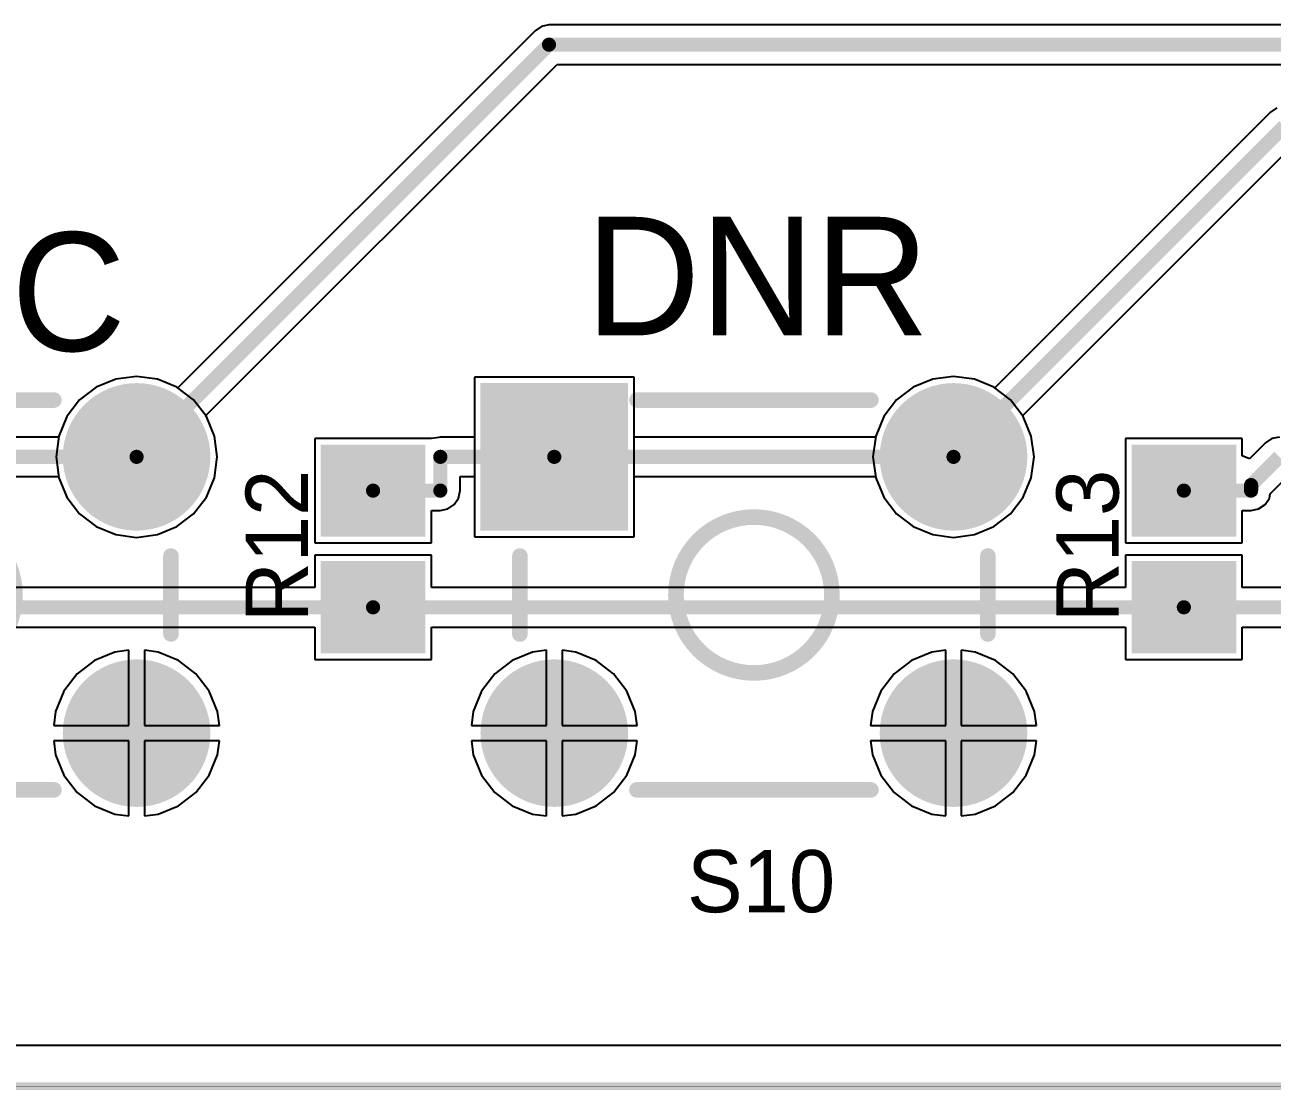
# Model space of a CAD drawing. Header units: millimetres. Extents: x -0.4 to 7.76, y -3.34 to 0.42.
# Drawn here: x 2.358 to 3.158, y -3.037 to -2.354 of the extents above; entities that cross this region are included whole.
import ezdxf

# ---------------------------------------------------------------- set-up
doc = ezdxf.new("R2010")
doc.units = ezdxf.units.MM
doc.header["$MEASUREMENT"] = 0
for name, color, linetype in [('BottomLayer', 5, 'Continuous'), ('BottomSolder', 6, 'Continuous'), ('KeepOutLayer', 6, 'Continuous'), ('MultiLayer', 9, 'Continuous'), ('PadHoleLayer', 156, 'Continuous'), ('TopLayer', 1, 'Continuous'), ('TopOverlay', 2, 'Continuous'), ('TopPaste', 8, 'Continuous'), ('TopSolder', 216, 'Continuous')]:
    doc.layers.add(name, color=color, linetype=linetype)

# ---------------------------------------------------------------- blocks, each defined once
blk = doc.blocks.new('PTS645SK50LFS_23')
at = {"layer": 'BottomLayer', "const_width": 0.04331}
for points in [[(0.1063, 0.08858, 1), (0.14961, 0.08858, 1)], [(-0.14961, -0.08858, 1), (-0.1063, -0.08858, 1)], [(0.1063, -0.08858, 1), (0.14961, -0.08858, 1)]]:
    blk.add_lwpolyline(points, format="xyb", close=True, dxfattribs=at)
at = {"layer": 'BottomLayer'}
blk.add_solid([(-0.17126, 0.04528), (-0.08465, 0.04528), (-0.17126, 0.13189), (-0.08465, 0.13189)], dxfattribs=at)
at = {"layer": 'BottomSolder', "const_width": 0.04731}
for points in [[(0.1043, 0.08858, 1), (0.15161, 0.08858, 1)], [(-0.15161, -0.08858, 1), (-0.1043, -0.08858, 1)], [(0.1043, -0.08858, 1), (0.15161, -0.08858, 1)]]:
    blk.add_lwpolyline(points, format="xyb", close=True, dxfattribs=at)
at = {"layer": 'BottomSolder'}
blk.add_solid([(-0.17526, 0.04128), (-0.08065, 0.04128), (-0.17526, 0.13589), (-0.08065, 0.13589)], dxfattribs=at)
at = {"layer": 'MultiLayer', "const_width": 0.04331}
for points in [[(0.1063, 0.08858, 1), (0.14961, 0.08858, 1)], [(-0.14961, -0.08858, 1), (-0.1063, -0.08858, 1)], [(0.1063, -0.08858, 1), (0.14961, -0.08858, 1)]]:
    blk.add_lwpolyline(points, format="xyb", close=True, dxfattribs=at)
at = {"layer": 'MultiLayer'}
blk.add_solid([(-0.17126, 0.04528), (-0.08465, 0.04528), (-0.17126, 0.13189), (-0.08465, 0.13189)], dxfattribs=at)
at = {"layer": 'PadHoleLayer', "const_width": 0.01969}
for points in [[(-0.1378, 0.08858, 1), (-0.11811, 0.08858, 1)], [(0.11811, 0.08858, 1), (0.13779, 0.08858, 1)], [(-0.1378, -0.08858, 1), (-0.11812, -0.08858, 1)], [(0.11811, -0.08858, 1), (0.1378, -0.08858, 1)]]:
    blk.add_lwpolyline(points, format="xyb", close=True, dxfattribs=at)
at = {"layer": 'TopLayer', "const_width": 0.04331}
for points in [[(0.1063, 0.08858, 1), (0.14961, 0.08858, 1)], [(-0.14961, -0.08858, 1), (-0.1063, -0.08858, 1)], [(0.1063, -0.08858, 1), (0.14961, -0.08858, 1)]]:
    blk.add_lwpolyline(points, format="xyb", close=True, dxfattribs=at)
at = {"layer": 'TopLayer'}
blk.add_solid([(-0.17126, 0.04528), (-0.08465, 0.04528), (-0.17126, 0.13189), (-0.08465, 0.13189)], dxfattribs=at)
at = {"layer": 'TopOverlay', "const_width": 0.01}
for points in [[(-0.07498, 0.125), (0.07498, 0.125)], [(-0.14999, -0.02501), (-0.14999, 0.02501)], [(0.14999, -0.02501), (0.14999, 0.02501)], [(-0.07498, -0.12498), (0.07498, -0.12498)]]:
    blk.add_lwpolyline(points, dxfattribs=at)
at = {"layer": 'TopOverlay'}
for points, const_width in [([(-0.07748, 0.125, 1), (-0.07248, 0.125, 1)], 0.005), ([(0.07248, 0.125, 1), (0.07748, 0.125, 1)], 0.005), ([(0.05002, -0.00001, 1), (-0.04998, -0.00001, 1)], 0.01), ([(-0.15249, 0.02501, 1), (-0.14749, 0.02501, 1)], 0.005), ([(0.14749, 0.02501, 1), (0.15249, 0.02501, 1)], 0.005), ([(-0.05248, -0.00001, 1), (-0.04748, -0.00001, 1)], 0.005), ([(0.04752, -0.00001, 1), (0.05252, -0.00001, 1)], 0.005), ([(-0.15249, -0.02501, 1), (-0.14749, -0.02501, 1)], 0.005), ([(0.14749, -0.02501, 1), (0.15249, -0.02501, 1)], 0.005), ([(-0.07748, -0.12498, 1), (-0.07248, -0.12498, 1)], 0.005), ([(0.07248, -0.12498, 1), (0.07748, -0.12498, 1)], 0.005)]:
    blk.add_lwpolyline(points, format="xyb", close=True, dxfattribs=dict(at, const_width=const_width))
at = {"layer": 'TopSolder', "const_width": 0.04731}
for points in [[(0.1043, 0.08858, 1), (0.15161, 0.08858, 1)], [(-0.15161, -0.08858, 1), (-0.1043, -0.08858, 1)], [(0.1043, -0.08858, 1), (0.15161, -0.08858, 1)]]:
    blk.add_lwpolyline(points, format="xyb", close=True, dxfattribs=at)
at = {"layer": 'TopSolder'}
blk.add_solid([(-0.17526, 0.04128), (-0.08065, 0.04128), (-0.17526, 0.13589), (-0.08065, 0.13589)], dxfattribs=at)
blk = doc.blocks.new('RES_0805_43')
at = {"layer": 'TopLayer'}
for points in [[(-0.06299, -0.02953), (-0.01181, -0.02953), (-0.06299, 0.02953), (-0.01181, 0.02953)], [(0.01181, -0.02953), (0.06299, -0.02953), (0.01181, 0.02953), (0.06299, 0.02953)]]:
    blk.add_solid(points, dxfattribs=at)
at = {"layer": 'TopPaste'}
for points in [[(-0.06299, -0.02953), (-0.01181, -0.02953), (-0.06299, 0.02953), (-0.01181, 0.02953)], [(0.01181, -0.02953), (0.06299, -0.02953), (0.01181, 0.02953), (0.06299, 0.02953)]]:
    blk.add_solid(points, dxfattribs=at)
at = {"layer": 'TopSolder'}
for points in [[(-0.06699, -0.03353), (-0.00781, -0.03353), (-0.06699, 0.03353), (-0.00781, 0.03353)], [(0.00781, -0.03353), (0.06699, -0.03353), (0.00781, 0.03353), (0.06699, 0.03353)]]:
    blk.add_solid(points, dxfattribs=at)
blk = doc.blocks.new('PTS645SK50LFS_46')
at = {"layer": 'BottomLayer', "const_width": 0.04331}
for points in [[(0.1063, 0.08858, 1), (0.14961, 0.08858, 1)], [(-0.14961, -0.08858, 1), (-0.1063, -0.08858, 1)], [(0.1063, -0.08858, 1), (0.14961, -0.08858, 1)]]:
    blk.add_lwpolyline(points, format="xyb", close=True, dxfattribs=at)
at = {"layer": 'BottomLayer'}
blk.add_solid([(-0.17126, 0.04528), (-0.08465, 0.04528), (-0.17126, 0.13189), (-0.08465, 0.13189)], dxfattribs=at)
at = {"layer": 'BottomSolder', "const_width": 0.04731}
for points in [[(0.1043, 0.08858, 1), (0.15161, 0.08858, 1)], [(-0.15161, -0.08858, 1), (-0.1043, -0.08858, 1)], [(0.1043, -0.08858, 1), (0.15161, -0.08858, 1)]]:
    blk.add_lwpolyline(points, format="xyb", close=True, dxfattribs=at)
at = {"layer": 'BottomSolder'}
blk.add_solid([(-0.17526, 0.04128), (-0.08065, 0.04128), (-0.17526, 0.13589), (-0.08065, 0.13589)], dxfattribs=at)
at = {"layer": 'MultiLayer', "const_width": 0.04331}
for points in [[(0.1063, 0.08858, 1), (0.14961, 0.08858, 1)], [(-0.14961, -0.08858, 1), (-0.1063, -0.08858, 1)], [(0.1063, -0.08858, 1), (0.14961, -0.08858, 1)]]:
    blk.add_lwpolyline(points, format="xyb", close=True, dxfattribs=at)
at = {"layer": 'MultiLayer'}
blk.add_solid([(-0.17126, 0.04528), (-0.08465, 0.04528), (-0.17126, 0.13189), (-0.08465, 0.13189)], dxfattribs=at)
at = {"layer": 'PadHoleLayer', "const_width": 0.01969}
for points in [[(-0.1378, 0.08858, 1), (-0.11811, 0.08858, 1)], [(0.11811, 0.08858, 1), (0.13779, 0.08858, 1)], [(-0.1378, -0.08858, 1), (-0.11812, -0.08858, 1)], [(0.11811, -0.08858, 1), (0.1378, -0.08858, 1)]]:
    blk.add_lwpolyline(points, format="xyb", close=True, dxfattribs=at)
at = {"layer": 'TopLayer', "const_width": 0.04331}
for points in [[(0.1063, 0.08858, 1), (0.14961, 0.08858, 1)], [(-0.14961, -0.08858, 1), (-0.1063, -0.08858, 1)], [(0.1063, -0.08858, 1), (0.14961, -0.08858, 1)]]:
    blk.add_lwpolyline(points, format="xyb", close=True, dxfattribs=at)
at = {"layer": 'TopLayer'}
blk.add_solid([(-0.17126, 0.04528), (-0.08465, 0.04528), (-0.17126, 0.13189), (-0.08465, 0.13189)], dxfattribs=at)
at = {"layer": 'TopOverlay', "const_width": 0.01}
for points in [[(-0.07498, 0.125), (0.07498, 0.125)], [(-0.14999, -0.02501), (-0.14999, 0.02501)], [(0.14999, -0.02501), (0.14999, 0.02501)], [(-0.07498, -0.12498), (0.07498, -0.12498)]]:
    blk.add_lwpolyline(points, dxfattribs=at)
at = {"layer": 'TopOverlay'}
for points, const_width in [([(-0.07748, 0.125, 1), (-0.07248, 0.125, 1)], 0.005), ([(0.07248, 0.125, 1), (0.07748, 0.125, 1)], 0.005), ([(0.05002, -0.00001, 1), (-0.04998, -0.00001, 1)], 0.01), ([(-0.15249, 0.02501, 1), (-0.14749, 0.02501, 1)], 0.005), ([(0.14749, 0.02501, 1), (0.15249, 0.02501, 1)], 0.005), ([(-0.05248, -0.00001, 1), (-0.04748, -0.00001, 1)], 0.005), ([(0.04752, -0.00001, 1), (0.05252, -0.00001, 1)], 0.005), ([(-0.15249, -0.02501, 1), (-0.14749, -0.02501, 1)], 0.005), ([(0.14749, -0.02501, 1), (0.15249, -0.02501, 1)], 0.005), ([(-0.07748, -0.12498, 1), (-0.07248, -0.12498, 1)], 0.005), ([(0.07248, -0.12498, 1), (0.07748, -0.12498, 1)], 0.005)]:
    blk.add_lwpolyline(points, format="xyb", close=True, dxfattribs=dict(at, const_width=const_width))
at = {"layer": 'TopSolder', "const_width": 0.04731}
for points in [[(0.1043, 0.08858, 1), (0.15161, 0.08858, 1)], [(-0.15161, -0.08858, 1), (-0.1043, -0.08858, 1)], [(0.1043, -0.08858, 1), (0.15161, -0.08858, 1)]]:
    blk.add_lwpolyline(points, format="xyb", close=True, dxfattribs=at)
at = {"layer": 'TopSolder'}
blk.add_solid([(-0.17526, 0.04128), (-0.08065, 0.04128), (-0.17526, 0.13589), (-0.08065, 0.13589)], dxfattribs=at)
blk = doc.blocks.new('RES_0805_65')
at = {"layer": 'TopLayer'}
for points in [[(-0.06299, -0.02953), (-0.01181, -0.02953), (-0.06299, 0.02953), (-0.01181, 0.02953)], [(0.01181, -0.02953), (0.06299, -0.02953), (0.01181, 0.02953), (0.06299, 0.02953)]]:
    blk.add_solid(points, dxfattribs=at)
at = {"layer": 'TopPaste'}
for points in [[(-0.06299, -0.02953), (-0.01181, -0.02953), (-0.06299, 0.02953), (-0.01181, 0.02953)], [(0.01181, -0.02953), (0.06299, -0.02953), (0.01181, 0.02953), (0.06299, 0.02953)]]:
    blk.add_solid(points, dxfattribs=at)
at = {"layer": 'TopSolder'}
for points in [[(-0.06699, -0.03353), (-0.00781, -0.03353), (-0.06699, 0.03353), (-0.00781, 0.03353)], [(0.00781, -0.03353), (0.06699, -0.03353), (0.00781, 0.03353), (0.06699, 0.03353)]]:
    blk.add_solid(points, dxfattribs=at)

msp = doc.modelspace()

# ---------------------------------------------------------------- linework, layer by layer
at = {"layer": 'BottomLayer'}
for p, q in [((2.68529, -2.35735), (2.45628, -2.58636)), ((2.68939, -2.35461), (2.68529, -2.35735)), ((2.69423, -2.35365), (2.68939, -2.35461)), ((3.88076, -2.35365), (2.69423, -2.35365)), ((2.47416, -2.60425), (2.69947, -2.37894)), ((2.69947, -2.37894), (3.886, -2.37894)), ((3.15666, -2.40961), (2.9799, -2.58636)), ((3.16076, -2.40687), (3.15666, -2.40961)), ((2.99779, -2.60425), (3.17084, -2.43119)), ((2.41654, -2.58077), (2.40409, -2.58592)), ((2.4299, -2.57901), (2.41654, -2.58077)), ((2.44326, -2.58077), (2.4299, -2.57901)), ((2.45571, -2.58592), (2.44326, -2.58077)), ((2.74879, -2.57945), (2.64643, -2.57945)), ((2.64643, -2.57945), (2.64643, -2.68181)), ((2.74879, -2.61799), (2.74879, -2.57945)), ((2.94016, -2.58077), (2.92771, -2.58592)), ((2.95352, -2.57901), (2.94016, -2.58077)), ((2.96688, -2.58077), (2.95352, -2.57901)), ((2.97933, -2.58592), (2.96688, -2.58077)), ((2.40409, -2.58592), (2.39339, -2.59413)), ((2.45628, -2.58636), (2.45571, -2.58592)), ((2.92771, -2.58592), (2.91702, -2.59413)), ((2.9799, -2.58636), (2.97933, -2.58592)), ((2.39339, -2.59413), (2.38519, -2.60482)), ((2.91702, -2.59413), (2.90881, -2.60482)), ((2.38519, -2.60482), (2.38003, -2.61727)), ((2.4746, -2.60482), (2.47416, -2.60425)), ((2.47976, -2.61727), (2.4746, -2.60482)), ((2.90881, -2.60482), (2.90366, -2.61727)), ((2.99823, -2.60482), (2.99779, -2.60425)), ((3.00338, -2.61727), (2.99823, -2.60482)), ((2.37994, -2.61799), (2.22517, -2.61799)), ((2.38003, -2.61727), (2.37994, -2.61799)), ((2.48152, -2.63063), (2.47976, -2.61727)), ((2.90356, -2.61799), (2.74879, -2.61799)), ((2.90366, -2.61727), (2.90356, -2.61799)), ((3.00514, -2.63063), (3.00338, -2.61727)), ((2.47976, -2.64399), (2.48152, -2.63063)), ((3.00338, -2.64399), (3.00514, -2.63063)), ((2.22517, -2.64327), (2.37994, -2.64327)), ((2.37994, -2.64327), (2.38003, -2.64399)), ((2.38003, -2.64399), (2.38519, -2.65644)), ((2.4746, -2.65644), (2.47976, -2.64399)), ((2.74879, -2.68181), (2.74879, -2.64327)), ((2.74879, -2.64327), (2.90356, -2.64327)), ((2.90356, -2.64327), (2.90366, -2.64399)), ((2.90366, -2.64399), (2.90881, -2.65644)), ((2.99823, -2.65644), (3.00338, -2.64399)), ((2.38519, -2.65644), (2.39339, -2.66713)), ((2.4664, -2.66713), (2.4746, -2.65644)), ((2.90881, -2.65644), (2.91702, -2.66713)), ((2.99002, -2.66713), (2.99823, -2.65644)), ((2.39339, -2.66713), (2.40409, -2.67534)), ((2.45571, -2.67534), (2.4664, -2.66713)), ((2.91702, -2.66713), (2.92771, -2.67534)), ((2.97933, -2.67534), (2.99002, -2.66713)), ((2.40409, -2.67534), (2.41654, -2.68049)), ((2.44326, -2.68049), (2.45571, -2.67534)), ((2.92771, -2.67534), (2.94016, -2.68049)), ((2.96688, -2.68049), (2.97933, -2.67534)), ((2.41654, -2.68049), (2.4299, -2.68225)), ((2.4299, -2.68225), (2.44326, -2.68049)), ((2.64643, -2.68181), (2.74879, -2.68181)), ((2.94016, -2.68049), (2.95352, -2.68225)), ((2.95352, -2.68225), (2.96688, -2.68049)), ((2.41599, -2.75586), (2.40302, -2.76123)), ((2.4249, -2.75469), (2.41599, -2.75586)), ((2.4249, -2.80279), (2.4249, -2.75469)), ((2.44382, -2.75586), (2.4349, -2.75469)), ((2.4349, -2.75469), (2.4349, -2.80279)), ((2.45678, -2.76123), (2.44382, -2.75586)), ((2.68369, -2.75586), (2.67073, -2.76123)), ((2.69261, -2.75469), (2.68369, -2.75586)), ((2.69261, -2.80279), (2.69261, -2.75469)), ((2.71153, -2.75586), (2.70261, -2.75469)), ((2.70261, -2.75469), (2.70261, -2.80279)), ((2.72449, -2.76123), (2.71153, -2.75586)), ((2.93961, -2.75586), (2.92664, -2.76123)), ((2.94852, -2.75469), (2.93961, -2.75586)), ((2.94852, -2.80279), (2.94852, -2.75469)), ((2.96744, -2.75586), (2.95852, -2.75469)), ((2.95852, -2.75469), (2.95852, -2.80279)), ((2.98041, -2.76123), (2.96744, -2.75586)), ((2.40302, -2.76123), (2.39188, -2.76978)), ((2.46792, -2.76978), (2.45678, -2.76123)), ((2.67073, -2.76123), (2.65959, -2.76978)), ((2.73563, -2.76978), (2.72449, -2.76123)), ((2.92664, -2.76123), (2.9155, -2.76978)), ((2.99154, -2.76978), (2.98041, -2.76123)), ((2.39188, -2.76978), (2.38334, -2.78091)), ((2.47647, -2.78091), (2.46792, -2.76978)), ((2.65959, -2.76978), (2.65105, -2.78091)), ((2.74417, -2.78091), (2.73563, -2.76978)), ((2.9155, -2.76978), (2.90696, -2.78091)), ((3.00009, -2.78091), (2.99154, -2.76978)), ((2.38334, -2.78091), (2.37797, -2.79388)), ((2.48184, -2.79388), (2.47647, -2.78091)), ((2.65105, -2.78091), (2.64567, -2.79388)), ((2.74954, -2.79388), (2.74417, -2.78091)), ((2.90696, -2.78091), (2.90159, -2.79388)), ((3.00546, -2.79388), (3.00009, -2.78091)), ((2.37797, -2.79388), (2.37679, -2.80279)), ((2.48301, -2.80279), (2.48184, -2.79388)), ((2.64567, -2.79388), (2.6445, -2.80279)), ((2.75072, -2.80279), (2.74954, -2.79388)), ((2.90159, -2.79388), (2.90041, -2.80279)), ((3.00663, -2.80279), (3.00546, -2.79388)), ((2.37679, -2.80279), (2.4249, -2.80279)), ((2.4349, -2.80279), (2.48301, -2.80279)), ((2.6445, -2.80279), (2.69261, -2.80279)), ((2.70261, -2.80279), (2.75072, -2.80279)), ((2.90041, -2.80279), (2.94852, -2.80279)), ((2.95852, -2.80279), (3.00663, -2.80279)), ((2.4249, -2.81279), (2.37679, -2.81279)), ((2.37679, -2.81279), (2.37797, -2.82171)), ((2.4249, -2.8609), (2.4249, -2.81279)), ((2.48301, -2.81279), (2.4349, -2.81279)), ((2.4349, -2.81279), (2.4349, -2.8609)), ((2.48184, -2.82171), (2.48301, -2.81279)), ((2.69261, -2.81279), (2.6445, -2.81279)), ((2.6445, -2.81279), (2.64567, -2.82171)), ((2.69261, -2.8609), (2.69261, -2.81279)), ((2.75072, -2.81279), (2.70261, -2.81279)), ((2.70261, -2.81279), (2.70261, -2.8609)), ((2.74954, -2.82171), (2.75072, -2.81279)), ((2.94852, -2.81279), (2.90041, -2.81279)), ((2.90041, -2.81279), (2.90159, -2.82171)), ((2.94852, -2.8609), (2.94852, -2.81279)), ((3.00663, -2.81279), (2.95852, -2.81279)), ((2.95852, -2.81279), (2.95852, -2.8609)), ((3.00546, -2.82171), (3.00663, -2.81279)), ((2.37797, -2.82171), (2.38334, -2.83468)), ((2.47647, -2.83468), (2.48184, -2.82171)), ((2.64567, -2.82171), (2.65105, -2.83468)), ((2.74417, -2.83468), (2.74954, -2.82171)), ((2.90159, -2.82171), (2.90696, -2.83468)), ((3.00009, -2.83468), (3.00546, -2.82171)), ((2.38334, -2.83468), (2.39188, -2.84581)), ((2.46792, -2.84581), (2.47647, -2.83468)), ((2.65105, -2.83468), (2.65959, -2.84581)), ((2.73563, -2.84581), (2.74417, -2.83468)), ((2.90696, -2.83468), (2.9155, -2.84581)), ((2.99154, -2.84581), (3.00009, -2.83468)), ((2.39188, -2.84581), (2.40302, -2.85436)), ((2.45678, -2.85436), (2.46792, -2.84581)), ((2.65959, -2.84581), (2.67073, -2.85436)), ((2.72449, -2.85436), (2.73563, -2.84581)), ((2.9155, -2.84581), (2.92664, -2.85436)), ((2.98041, -2.85436), (2.99154, -2.84581)), ((2.40302, -2.85436), (2.41599, -2.85973)), ((2.41599, -2.85973), (2.4249, -2.8609)), ((2.4349, -2.8609), (2.44382, -2.85973)), ((2.44382, -2.85973), (2.45678, -2.85436)), ((2.67073, -2.85436), (2.68369, -2.85973)), ((2.68369, -2.85973), (2.69261, -2.8609)), ((2.70261, -2.8609), (2.71153, -2.85973)), ((2.71153, -2.85973), (2.72449, -2.85436)), ((2.92664, -2.85436), (2.93961, -2.85973)), ((2.93961, -2.85973), (2.94852, -2.8609)), ((2.95852, -2.8609), (2.96744, -2.85973)), ((2.96744, -2.85973), (2.98041, -2.85436)), ((7.33895, -3.00819), (0.02872, -3.00819))]:
    msp.add_line(p, q, dxfattribs=at)
at = {"layer": 'BottomLayer', "const_width": 0.00906}
for points in [[(2.4299, -2.63063), (2.69423, -2.36629)], [(2.69423, -2.36629), (3.886, -2.36629)], [(2.95352, -2.63063), (3.1656, -2.41855)], [(2.17399, -2.63063), (2.4299, -2.63063)], [(2.69761, -2.63063), (2.95352, -2.63063)]]:
    msp.add_lwpolyline(points, dxfattribs=at)
at = {"layer": 'BottomLayer', "const_width": 0.00453}
for points in [[(2.69197, -2.36629, 1), (2.6965, -2.36629, 1)], [(2.69197, -2.36629, 1), (2.6965, -2.36629, 1)], [(2.42763, -2.63063, 1), (2.43216, -2.63063, 1)], [(2.42763, -2.63063, 1), (2.43216, -2.63063, 1)], [(2.69535, -2.63063, 1), (2.69988, -2.63063, 1)], [(2.95126, -2.63063, 1), (2.95578, -2.63063, 1)], [(2.95126, -2.63063, 1), (2.95578, -2.63063, 1)]]:
    msp.add_lwpolyline(points, format="xyb", close=True, dxfattribs=at)
at = {"layer": 'KeepOutLayer'}
for const_width in [0.005, 0.000394]:
    msp.add_lwpolyline([(0.00273, -3.03417), (7.36494, -3.03417)], dxfattribs=dict(at, const_width=const_width))
at = {"layer": 'TopLayer'}
for p, q in [((2.41654, -2.58077), (2.40409, -2.58592)), ((2.4299, -2.57901), (2.41654, -2.58077)), ((2.44326, -2.58077), (2.4299, -2.57901)), ((2.45571, -2.58592), (2.44326, -2.58077)), ((2.74879, -2.57945), (2.64643, -2.57945)), ((2.64643, -2.57945), (2.64643, -2.61799)), ((2.74879, -2.68181), (2.74879, -2.57945)), ((2.94016, -2.58077), (2.92771, -2.58592)), ((2.95352, -2.57901), (2.94016, -2.58077)), ((2.96688, -2.58077), (2.95352, -2.57901)), ((2.97933, -2.58592), (2.96688, -2.58077)), ((2.40409, -2.58592), (2.39339, -2.59413)), ((2.4664, -2.59413), (2.45571, -2.58592)), ((2.92771, -2.58592), (2.91702, -2.59413)), ((2.99002, -2.59413), (2.97933, -2.58592)), ((2.39339, -2.59413), (2.38519, -2.60482)), ((2.4746, -2.60482), (2.4664, -2.59413)), ((2.91702, -2.59413), (2.90881, -2.60482)), ((2.99823, -2.60482), (2.99002, -2.59413)), ((2.38519, -2.60482), (2.38003, -2.61727)), ((2.47976, -2.61727), (2.4746, -2.60482)), ((2.90881, -2.60482), (2.90366, -2.61727)), ((3.00338, -2.61727), (2.99823, -2.60482)), ((2.38003, -2.61727), (2.37827, -2.63063)), ((2.48152, -2.63063), (2.47976, -2.61727)), ((2.61887, -2.61882), (2.54407, -2.61882)), ((2.54407, -2.61882), (2.54407, -2.68575)), ((2.62361, -2.61818), (2.61887, -2.61882)), ((2.61887, -2.61882), (2.61887, -2.61882)), ((2.61887, -2.61882), (2.61887, -2.61882)), ((2.62458, -2.61799), (2.62361, -2.61818)), ((2.64643, -2.61799), (2.62458, -2.61799)), ((2.90366, -2.61727), (2.9019, -2.63063)), ((3.00514, -2.63063), (3.00338, -2.61727)), ((3.13856, -2.61882), (3.06376, -2.61882)), ((3.06376, -2.61882), (3.06376, -2.68575)), ((3.13856, -2.63003), (3.13856, -2.61882)), ((3.15344, -2.62169), (3.14318, -2.63195)), ((3.15754, -2.61895), (3.15344, -2.62169)), ((3.16238, -2.61799), (3.15754, -2.61895)), ((2.37827, -2.63063), (2.38003, -2.64399)), ((2.47976, -2.64399), (2.48152, -2.63063)), ((2.9019, -2.63063), (2.90366, -2.64399)), ((3.00338, -2.64399), (3.00514, -2.63063)), ((3.14318, -2.63195), (3.13856, -2.63003)), ((2.38003, -2.64399), (2.38519, -2.65644)), ((2.4746, -2.65644), (2.47976, -2.64399)), ((2.63723, -2.65228), (2.63723, -2.64327)), ((2.63723, -2.64327), (2.64643, -2.64327)), ((2.64643, -2.64327), (2.64643, -2.68181)), ((2.90366, -2.64399), (2.90881, -2.65644)), ((2.99823, -2.65644), (3.00338, -2.64399)), ((3.15649, -2.6544), (3.16505, -2.64584)), ((2.63627, -2.65712), (2.63723, -2.65228)), ((2.38519, -2.65644), (2.39339, -2.66713)), ((2.4664, -2.66713), (2.4746, -2.65644)), ((2.62942, -2.66397), (2.63352, -2.66123)), ((2.63352, -2.66123), (2.63627, -2.65712)), ((2.90881, -2.65644), (2.91702, -2.66713)), ((2.99002, -2.66713), (2.99823, -2.65644)), ((3.14911, -2.66397), (3.15321, -2.66123)), ((3.15321, -2.66123), (3.15595, -2.65712)), ((3.15595, -2.65712), (3.15649, -2.6544)), ((2.39339, -2.66713), (2.40409, -2.67534)), ((2.45571, -2.67534), (2.4664, -2.66713)), ((2.61887, -2.68575), (2.61887, -2.66493)), ((2.61887, -2.66493), (2.62458, -2.66493)), ((2.62458, -2.66493), (2.62942, -2.66397)), ((2.91702, -2.66713), (2.92771, -2.67534)), ((2.97933, -2.67534), (2.99002, -2.66713)), ((3.13856, -2.68575), (3.13856, -2.66493)), ((3.13856, -2.66493), (3.14427, -2.66493)), ((3.14427, -2.66493), (3.14911, -2.66397)), ((2.40409, -2.67534), (2.41654, -2.68049)), ((2.44326, -2.68049), (2.45571, -2.67534)), ((2.92771, -2.67534), (2.94016, -2.68049)), ((2.96688, -2.68049), (2.97933, -2.67534)), ((2.41654, -2.68049), (2.4299, -2.68225)), ((2.4299, -2.68225), (2.44326, -2.68049)), ((2.54407, -2.68575), (2.61887, -2.68575)), ((2.64643, -2.68181), (2.74879, -2.68181)), ((2.94016, -2.68049), (2.95352, -2.68225)), ((2.95352, -2.68225), (2.96688, -2.68049)), ((3.06376, -2.68575), (3.13856, -2.68575)), ((2.61887, -2.69362), (2.54407, -2.69362)), ((2.54407, -2.69362), (2.54407, -2.71444)), ((2.61887, -2.71444), (2.61887, -2.69362)), ((3.13856, -2.69362), (3.06376, -2.69362)), ((3.06376, -2.69362), (3.06376, -2.71444)), ((3.13856, -2.71444), (3.13856, -2.69362)), ((2.54407, -2.71444), (2.09131, -2.71444)), ((3.06376, -2.71444), (2.61887, -2.71444)), ((3.59132, -2.71444), (3.13856, -2.71444)), ((2.09131, -2.73973), (2.54407, -2.73973)), ((2.54407, -2.73973), (2.54407, -2.76055)), ((2.61887, -2.76055), (2.61887, -2.73973)), ((2.61887, -2.73973), (3.06376, -2.73973)), ((3.06376, -2.73973), (3.06376, -2.76055)), ((3.13856, -2.76055), (3.13856, -2.73973)), ((3.13856, -2.73973), (3.59132, -2.73973)), ((2.41599, -2.75586), (2.40302, -2.76123)), ((2.4249, -2.75469), (2.41599, -2.75586)), ((2.4249, -2.80279), (2.4249, -2.75469)), ((2.44382, -2.75586), (2.4349, -2.75469)), ((2.4349, -2.75469), (2.4349, -2.80279)), ((2.45678, -2.76123), (2.44382, -2.75586)), ((2.68369, -2.75586), (2.67073, -2.76123)), ((2.69261, -2.75469), (2.68369, -2.75586)), ((2.69261, -2.80279), (2.69261, -2.75469)), ((2.71153, -2.75586), (2.70261, -2.75469)), ((2.70261, -2.75469), (2.70261, -2.80279)), ((2.72449, -2.76123), (2.71153, -2.75586)), ((2.93961, -2.75586), (2.92664, -2.76123)), ((2.94852, -2.75469), (2.93961, -2.75586)), ((2.94852, -2.80279), (2.94852, -2.75469)), ((2.96744, -2.75586), (2.95852, -2.75469)), ((2.95852, -2.75469), (2.95852, -2.80279)), ((2.98041, -2.76123), (2.96744, -2.75586)), ((2.40302, -2.76123), (2.39188, -2.76978)), ((2.46792, -2.76978), (2.45678, -2.76123)), ((2.54407, -2.76055), (2.61887, -2.76055)), ((2.67073, -2.76123), (2.65959, -2.76978)), ((2.73563, -2.76978), (2.72449, -2.76123)), ((2.92664, -2.76123), (2.9155, -2.76978)), ((2.99154, -2.76978), (2.98041, -2.76123)), ((3.06376, -2.76055), (3.13856, -2.76055)), ((2.39188, -2.76978), (2.38334, -2.78091)), ((2.47647, -2.78091), (2.46792, -2.76978)), ((2.65959, -2.76978), (2.65105, -2.78091)), ((2.74417, -2.78091), (2.73563, -2.76978)), ((2.9155, -2.76978), (2.90696, -2.78091)), ((3.00009, -2.78091), (2.99154, -2.76978)), ((2.38334, -2.78091), (2.37797, -2.79388)), ((2.48184, -2.79388), (2.47647, -2.78091)), ((2.65105, -2.78091), (2.64567, -2.79388)), ((2.74954, -2.79388), (2.74417, -2.78091)), ((2.90696, -2.78091), (2.90159, -2.79388)), ((3.00546, -2.79388), (3.00009, -2.78091)), ((2.37797, -2.79388), (2.37679, -2.80279)), ((2.48301, -2.80279), (2.48184, -2.79388)), ((2.64567, -2.79388), (2.6445, -2.80279)), ((2.75072, -2.80279), (2.74954, -2.79388)), ((2.90159, -2.79388), (2.90041, -2.80279)), ((3.00663, -2.80279), (3.00546, -2.79388)), ((2.37679, -2.80279), (2.4249, -2.80279)), ((2.4349, -2.80279), (2.48301, -2.80279)), ((2.6445, -2.80279), (2.69261, -2.80279)), ((2.70261, -2.80279), (2.75072, -2.80279)), ((2.90041, -2.80279), (2.94852, -2.80279)), ((2.95852, -2.80279), (3.00663, -2.80279)), ((2.4249, -2.81279), (2.37679, -2.81279)), ((2.37679, -2.81279), (2.37797, -2.82171)), ((2.4249, -2.8609), (2.4249, -2.81279)), ((2.48301, -2.81279), (2.4349, -2.81279)), ((2.4349, -2.81279), (2.4349, -2.8609)), ((2.48184, -2.82171), (2.48301, -2.81279)), ((2.69261, -2.81279), (2.6445, -2.81279)), ((2.6445, -2.81279), (2.64567, -2.82171)), ((2.69261, -2.8609), (2.69261, -2.81279)), ((2.75072, -2.81279), (2.70261, -2.81279)), ((2.70261, -2.81279), (2.70261, -2.8609)), ((2.74954, -2.82171), (2.75072, -2.81279)), ((2.94852, -2.81279), (2.90041, -2.81279)), ((2.90041, -2.81279), (2.90159, -2.82171)), ((2.94852, -2.8609), (2.94852, -2.81279)), ((3.00663, -2.81279), (2.95852, -2.81279)), ((2.95852, -2.81279), (2.95852, -2.8609)), ((3.00546, -2.82171), (3.00663, -2.81279)), ((2.37797, -2.82171), (2.38334, -2.83468)), ((2.47647, -2.83468), (2.48184, -2.82171)), ((2.64567, -2.82171), (2.65105, -2.83468)), ((2.74417, -2.83468), (2.74954, -2.82171)), ((2.90159, -2.82171), (2.90696, -2.83468)), ((3.00009, -2.83468), (3.00546, -2.82171)), ((2.38334, -2.83468), (2.39188, -2.84581)), ((2.46792, -2.84581), (2.47647, -2.83468)), ((2.65105, -2.83468), (2.65959, -2.84581)), ((2.73563, -2.84581), (2.74417, -2.83468)), ((2.90696, -2.83468), (2.9155, -2.84581)), ((2.99154, -2.84581), (3.00009, -2.83468)), ((2.39188, -2.84581), (2.40302, -2.85436)), ((2.45678, -2.85436), (2.46792, -2.84581)), ((2.65959, -2.84581), (2.67073, -2.85436)), ((2.72449, -2.85436), (2.73563, -2.84581)), ((2.9155, -2.84581), (2.92664, -2.85436)), ((2.98041, -2.85436), (2.99154, -2.84581)), ((2.40302, -2.85436), (2.41599, -2.85973)), ((2.41599, -2.85973), (2.4249, -2.8609)), ((2.4349, -2.8609), (2.44382, -2.85973)), ((2.44382, -2.85973), (2.45678, -2.85436)), ((2.67073, -2.85436), (2.68369, -2.85973)), ((2.68369, -2.85973), (2.69261, -2.8609)), ((2.70261, -2.8609), (2.71153, -2.85973)), ((2.71153, -2.85973), (2.72449, -2.85436)), ((2.92664, -2.85436), (2.93961, -2.85973)), ((2.93961, -2.85973), (2.94852, -2.8609)), ((2.95852, -2.8609), (2.96744, -2.85973)), ((2.96744, -2.85973), (2.98041, -2.85436)), ((7.2337, -3.00819), (0.02872, -3.00819))]:
    msp.add_line(p, q, dxfattribs=at)
at = {"layer": 'TopLayer', "const_width": 0.00906}
for points in [[(2.62458, -2.63063), (2.69761, -2.63063)], [(2.62458, -2.65228), (2.62458, -2.63063)], [(3.14427, -2.64874), (3.16238, -2.63063)], [(3.14427, -2.65228), (3.14427, -2.64874)], [(2.58147, -2.65228), (2.62458, -2.65228)], [(3.10116, -2.65228), (3.14427, -2.65228)], [(2.05391, -2.72709), (2.58147, -2.72709)], [(2.58147, -2.72709), (3.10116, -2.72709)], [(3.10116, -2.72709), (3.62872, -2.72709)]]:
    msp.add_lwpolyline(points, dxfattribs=at)
at = {"layer": 'TopLayer', "const_width": 0.00453}
for points in [[(2.62232, -2.63063, 1), (2.62685, -2.63063, 1)], [(2.62232, -2.63063, 1), (2.62685, -2.63063, 1)], [(2.69535, -2.63063, 1), (2.69988, -2.63063, 1)], [(3.142, -2.64874, 1), (3.14653, -2.64874, 1)], [(3.142, -2.64874, 1), (3.14653, -2.64874, 1)], [(2.57921, -2.65228, 1), (2.58374, -2.65228, 1)], [(2.62232, -2.65228, 1), (2.62685, -2.65228, 1)], [(2.62232, -2.65228, 1), (2.62685, -2.65228, 1)], [(3.09889, -2.65228, 1), (3.10342, -2.65228, 1)], [(3.142, -2.65228, 1), (3.14653, -2.65228, 1)], [(3.142, -2.65228, 1), (3.14653, -2.65228, 1)], [(2.57921, -2.72709, 1), (2.58374, -2.72709, 1)], [(2.57921, -2.72709, 1), (2.58374, -2.72709, 1)], [(3.09889, -2.72709, 1), (3.10342, -2.72709, 1)], [(3.09889, -2.72709, 1), (3.10342, -2.72709, 1)]]:
    msp.add_lwpolyline(points, format="xyb", close=True, dxfattribs=at)

# ---------------------------------------------------------------- block references
for name, p in [('PTS645SK50LFS_46', (2.30194, -2.71921)), ('PTS645SK50LFS_23', (2.82557, -2.71921))]:
    msp.add_blockref(name, p)
at = {"rotation": 270}
for name, p in [('RES_0805_65', (2.58147, -2.68969)), ('RES_0805_43', (3.10116, -2.68969))]:
    msp.add_blockref(name, p, dxfattribs=at)

# ---------------------------------------------------------------- texts
at = {"layer": 'TopOverlay'}
for s, height, p in [('DNR', 0.076, (2.71773, -2.55268)), ('AGC', 0.076, (2.20273, -2.56268)), ('S10', 0.039894, (2.78273, -2.92268))]:
    msp.add_text(s, height=height, dxfattribs=at).set_placement(p)
for s, p in [('R12', (2.53968, -2.73672)), ('R13', (3.05937, -2.73672))]:
    msp.add_text(s, height=0.039894, rotation=90, dxfattribs=at).set_placement(p)

doc.saveas('drawing.dxf')
